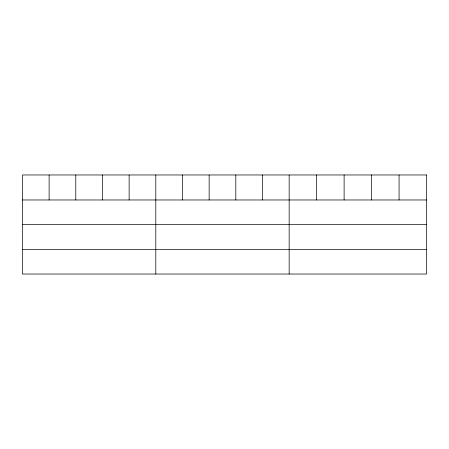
<?xml version="1.0" encoding="UTF-8"?>
<svg xmlns="http://www.w3.org/2000/svg" width="449" height="449" viewBox="0 0 449 449"><rect width="100%" height="100%" fill="white"/><g stroke="black" fill="none" stroke-linecap="round" stroke-linejoin="round"><path stroke-width="0.67" d="M22.45 199.973L426.55 199.973M22.45 224.416L426.55 224.416M22.45 249.593L426.55 249.593M399.071 174.964L399.071 199.973M371.592 174.964L371.592 199.973M344.114 174.964L344.114 199.973M316.635 174.964L316.635 199.973M289.156 174.964L289.156 274.036M262.485 174.964L262.485 199.973M235.815 174.964L235.815 199.973M209.144 174.964L209.144 199.973M182.474 174.964L182.474 199.973M155.803 174.964L155.803 274.036M129.132 174.964L129.132 199.973M102.462 174.964L102.462 199.973M75.791 174.964L75.791 199.973M49.121 174.964L49.121 199.973M426.55 174.964L22.45 174.964L22.45 274.036L426.55 274.036L426.55 174.964"/></g></svg>
